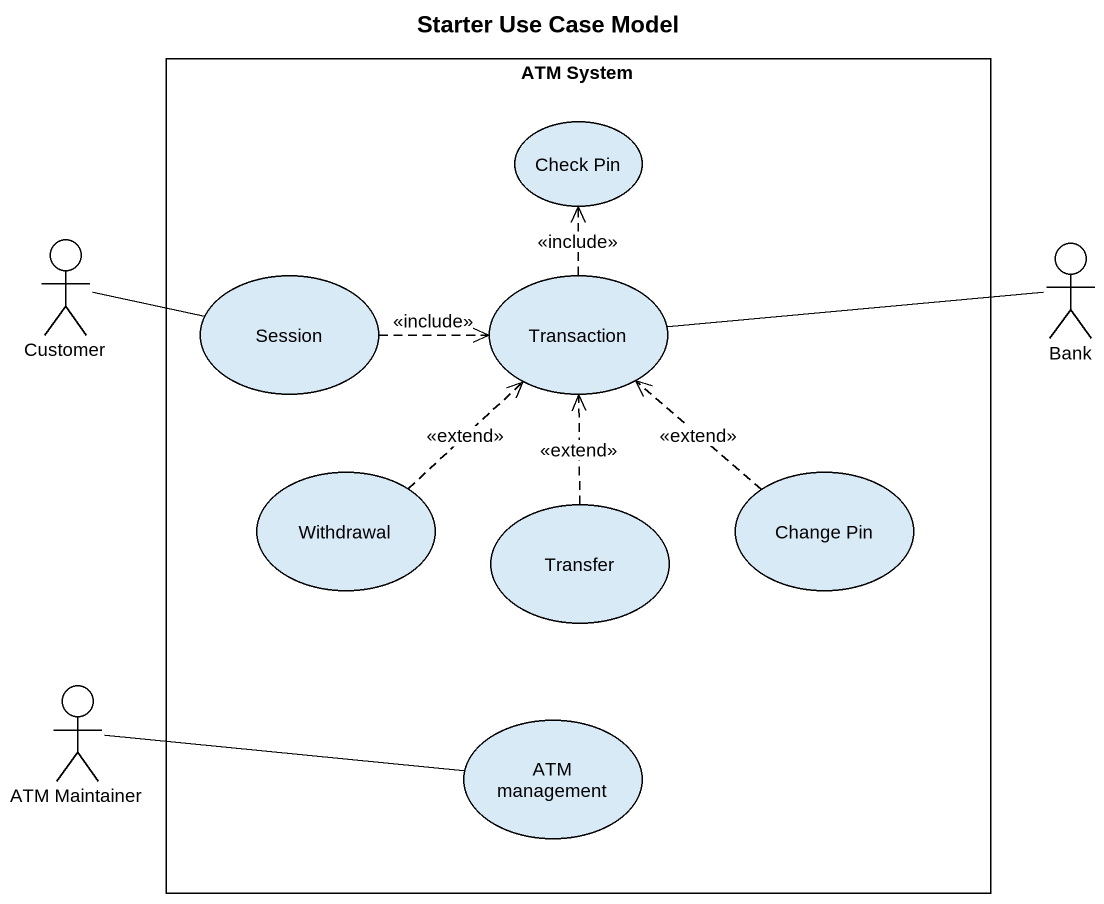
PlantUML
@startuml
title Starter Use Case Model
rectangle "ATM System" as ATM_System {
  usecase "Check Pin" as Check_Pin
  usecase Session
  usecase Transaction
  usecase Withdrawal
  usecase "Change Pin" as Change_Pin
  usecase Transfer
  usecase "ATM management" as ATM_management
}
actor Customer
actor Bank
actor "ATM Maintainer" as ATM_Maintainer
Customer -right- Session
Bank -left- Transaction
Session .right.> Transaction : <<include>>
Transaction .up.> Check_Pin : <<include>>
Withdrawal .up.> Transaction : <<extend>>
Change_Pin .up.> Transaction : <<extend>>
Transfer .up.> Transaction : <<extend>>
ATM_Maintainer -right- ATM_management
@enduml
